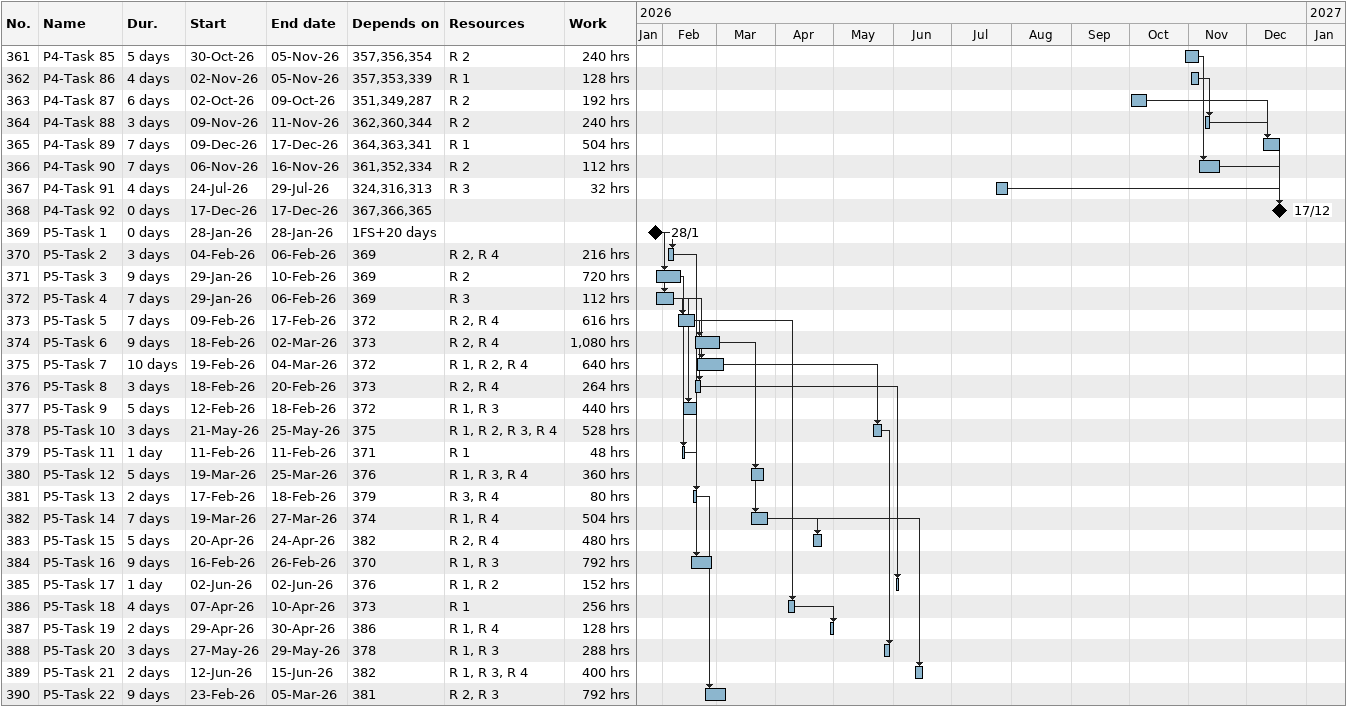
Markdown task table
| ID | Task | Duration | Start | Finish | Predecessors | Resources | Work (h) |
|---|---|---|---|---|---|---|---|
| 361 | P4-Task 85 | 5d | 2026-10-30 | 2026-11-05 | 357, 356, 354 | R 2 | 240 |
| 362 | P4-Task 86 | 4d | 2026-11-02 | 2026-11-05 | 357, 353, 339 | R 1 | 128 |
| 363 | P4-Task 87 | 6d | 2026-10-02 | 2026-10-09 | 351, 349, 287 | R 2 | 192 |
| 364 | P4-Task 88 | 3d | 2026-11-09 | 2026-11-11 | 362, 360, 344 | R 2 | 240 |
| 365 | P4-Task 89 | 7d | 2026-12-09 | 2026-12-17 | 364, 363, 341 | R 1 | 504 |
| 366 | P4-Task 90 | 7d | 2026-11-06 | 2026-11-16 | 361, 352, 334 | R 2 | 112 |
| 367 | P4-Task 91 | 4d | 2026-07-24 | 2026-07-29 | 324, 316, 313 | R 3 | 32 |
| 368 | P4-Task 92 | 0d | 2026-12-17 | 2026-12-17 | 367, 366, 365 |  |  |
| 369 | P5-Task 1 | 0d | 2026-01-28 | 2026-01-28 | 1FS+20d |  |  |
| 370 | P5-Task 2 | 3d | 2026-02-04 | 2026-02-06 | 369 | R 2, R 4 | 216 |
| 371 | P5-Task 3 | 9d | 2026-01-29 | 2026-02-10 | 369 | R 2 | 720 |
| 372 | P5-Task 4 | 7d | 2026-01-29 | 2026-02-06 | 369 | R 3 | 112 |
| 373 | P5-Task 5 | 7d | 2026-02-09 | 2026-02-17 | 372 | R 2, R 4 | 616 |
| 374 | P5-Task 6 | 9d | 2026-02-18 | 2026-03-02 | 373 | R 2, R 4 | 1080 |
| 375 | P5-Task 7 | 10d | 2026-02-19 | 2026-03-04 | 372 | R 1, R 2, R 4 | 640 |
| 376 | P5-Task 8 | 3d | 2026-02-18 | 2026-02-20 | 373 | R 2, R 4 | 264 |
| 377 | P5-Task 9 | 5d | 2026-02-12 | 2026-02-18 | 372 | R 1, R 3 | 440 |
| 378 | P5-Task 10 | 3d | 2026-05-21 | 2026-05-25 | 375 | R 1, R 2, R 3, R 4 | 528 |
| 379 | P5-Task 11 | 1d | 2026-02-11 | 2026-02-11 | 371 | R 1 | 48 |
| 380 | P5-Task 12 | 5d | 2026-03-19 | 2026-03-25 | 376 | R 1, R 3, R 4 | 360 |
| 381 | P5-Task 13 | 2d | 2026-02-17 | 2026-02-18 | 379 | R 3, R 4 | 80 |
| 382 | P5-Task 14 | 7d | 2026-03-19 | 2026-03-27 | 374 | R 1, R 4 | 504 |
| 383 | P5-Task 15 | 5d | 2026-04-20 | 2026-04-24 | 382 | R 2, R 4 | 480 |
| 384 | P5-Task 16 | 9d | 2026-02-16 | 2026-02-26 | 370 | R 1, R 3 | 792 |
| 385 | P5-Task 17 | 1d | 2026-06-02 | 2026-06-02 | 376 | R 1, R 2 | 152 |
| 386 | P5-Task 18 | 4d | 2026-04-07 | 2026-04-10 | 373 | R 1 | 256 |
| 387 | P5-Task 19 | 2d | 2026-04-29 | 2026-04-30 | 386 | R 1, R 4 | 128 |
| 388 | P5-Task 20 | 3d | 2026-05-27 | 2026-05-29 | 378 | R 1, R 3 | 288 |
| 389 | P5-Task 21 | 2d | 2026-06-12 | 2026-06-15 | 382 | R 1, R 3, R 4 | 400 |
| 390 | P5-Task 22 | 9d | 2026-02-23 | 2026-03-05 | 381 | R 2, R 3 | 792 |
